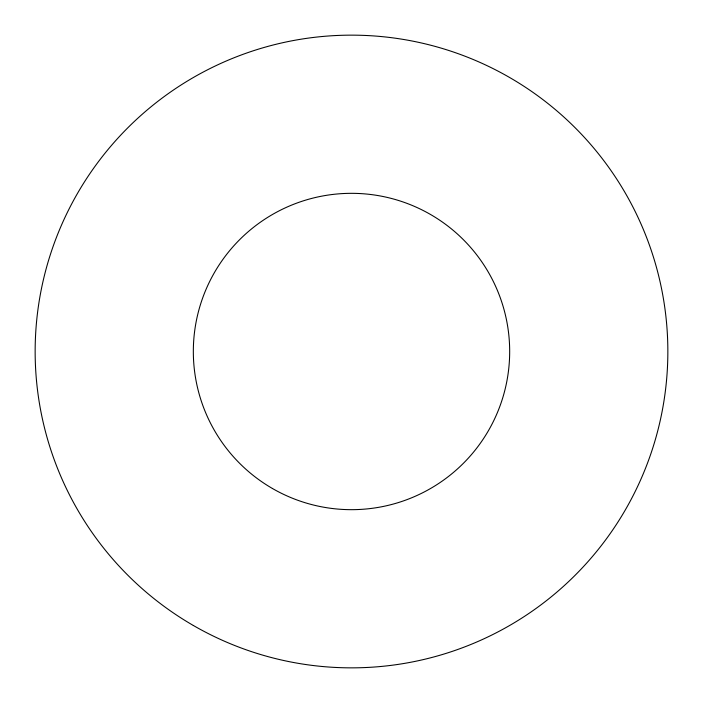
<?xml version="1.0" encoding="UTF-8"?>
<svg xmlns="http://www.w3.org/2000/svg" width="703" height="703" viewBox="0 0 703 703"><rect width="100%" height="100%" fill="white"/><g stroke="black" fill="none" stroke-linecap="round" stroke-linejoin="round"><path stroke-width="1.05" d="M193.325 625.468A316.35 316.35 0 0 0 667.85 351.5A316.35 316.35 0 0 0 193.325 77.532A316.35 316.35 0 0 0 193.325 625.468M272.413 488.48A158.175 158.175 0 0 0 509.675 351.5A158.175 158.175 0 0 0 272.413 214.52A158.175 158.175 0 0 0 272.413 488.48"/></g></svg>
